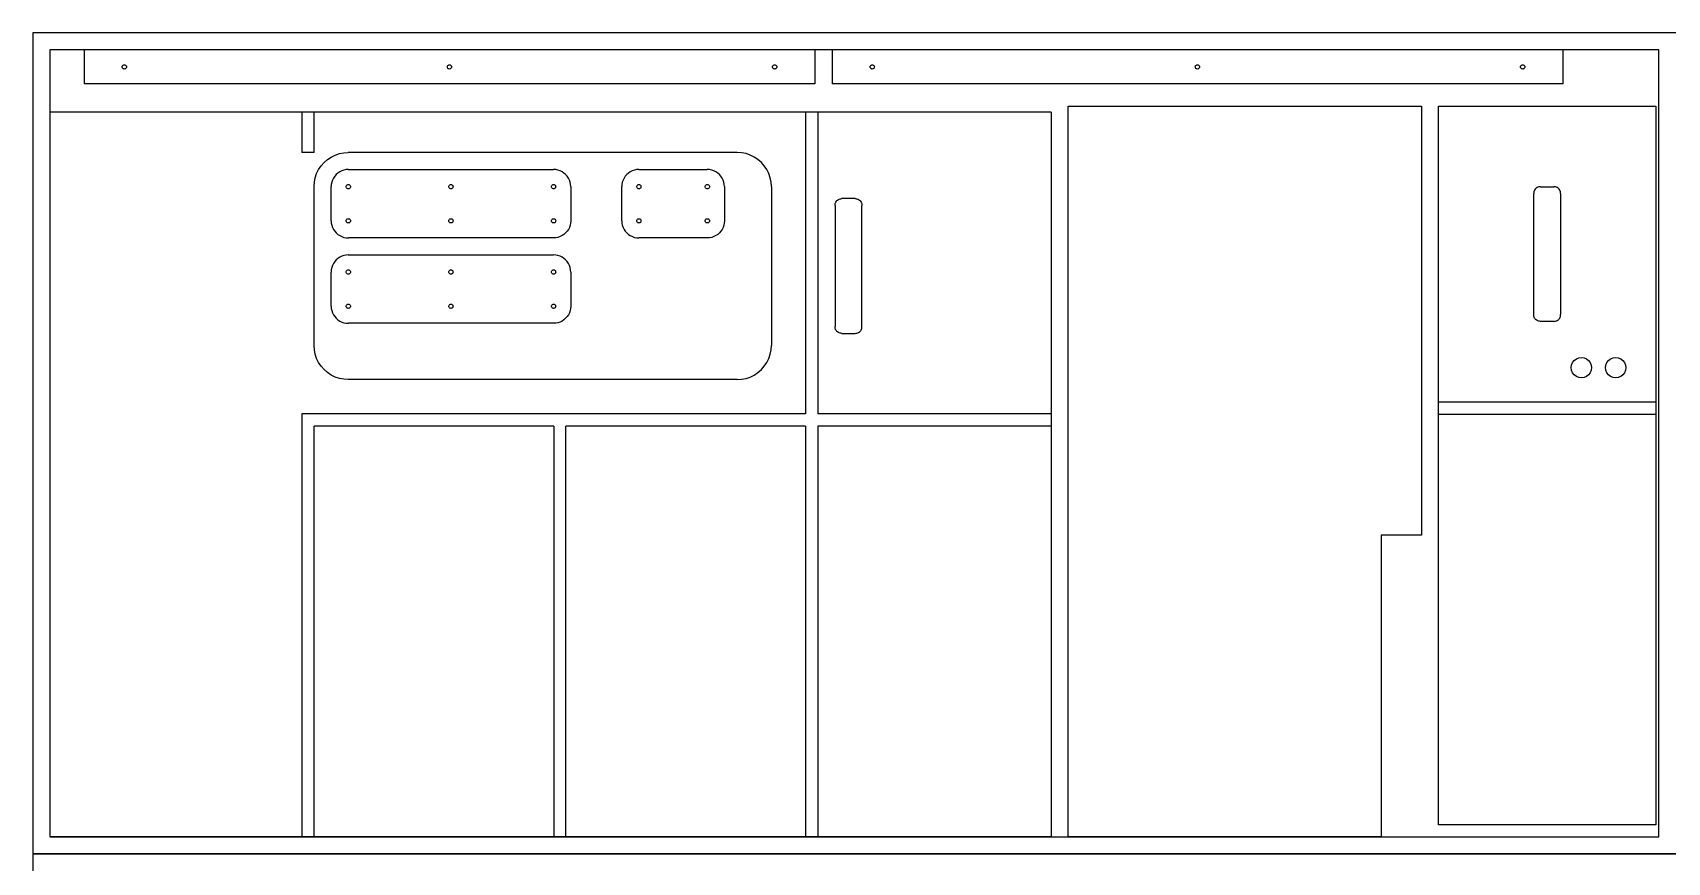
# Model space of a CAD drawing. Extents: x -136 to 152, y -38 to 58.
# Drawn here: x -136.2 to -40.7, y 9.4 to 57.9 of the extents above; entities that cross this region are included whole.
import ezdxf

# ---------------------------------------------------------------- set-up
doc = ezdxf.new("R2010")
doc.units = 0
doc.header["$MEASUREMENT"] = 0
doc.layers.get('0').update_dxf_attribs({"linetype": 'CONTINUOUS'})

msp = doc.modelspace()

# ---------------------------------------------------------------- linework, layer by layer
for p, q in [((-136.167, 57.894), (-136.167, 9.894)), ((-40.167, 57.894), (-136.167, 57.894)), ((-41.167, 56.894), (-135.167, 56.894)), ((-135.167, 56.894), (-135.167, 10.894)), ((-90.467, 56.894), (-133.167, 56.894)), ((-133.167, 56.894), (-133.167, 54.894)), ((-90.467, 56.894), (-90.467, 54.894)), ((-46.767, 56.894), (-89.467, 56.894)), ((-89.467, 56.894), (-89.467, 54.894)), ((-46.767, 56.894), (-46.767, 54.894)), ((-41.167, 10.894), (-41.167, 56.894)), ((-130.942, 55.894), (-130.938, 55.927)), ((-130.938, 55.862), (-130.942, 55.894)), ((-130.938, 55.927), (-130.925, 55.957)), ((-130.925, 55.832), (-130.938, 55.862)), ((-130.925, 55.957), (-130.905, 55.983)), ((-130.905, 55.806), (-130.925, 55.832)), ((-130.905, 55.983), (-130.879, 56.002)), ((-130.879, 55.786), (-130.905, 55.806)), ((-130.879, 56.002), (-130.849, 56.015)), ((-130.849, 55.773), (-130.879, 55.786)), ((-130.849, 56.015), (-130.817, 56.019)), ((-130.817, 55.769), (-130.849, 55.773)), ((-130.817, 56.019), (-130.785, 56.015)), ((-130.785, 55.773), (-130.817, 55.769)), ((-130.785, 56.015), (-130.754, 56.002)), ((-130.754, 55.786), (-130.785, 55.773)), ((-130.754, 56.002), (-130.729, 55.983)), ((-130.729, 55.806), (-130.754, 55.786)), ((-130.729, 55.983), (-130.709, 55.957)), ((-130.709, 55.832), (-130.729, 55.806)), ((-130.709, 55.957), (-130.696, 55.927)), ((-130.696, 55.862), (-130.709, 55.832)), ((-130.696, 55.927), (-130.692, 55.894)), ((-130.692, 55.894), (-130.696, 55.862)), ((-111.942, 55.894), (-111.938, 55.927)), ((-111.938, 55.862), (-111.942, 55.894)), ((-111.938, 55.927), (-111.925, 55.957)), ((-111.925, 55.832), (-111.938, 55.862)), ((-111.925, 55.957), (-111.905, 55.983)), ((-111.905, 55.806), (-111.925, 55.832)), ((-111.905, 55.983), (-111.879, 56.002)), ((-111.879, 55.786), (-111.905, 55.806)), ((-111.879, 56.002), (-111.849, 56.015)), ((-111.849, 55.773), (-111.879, 55.786)), ((-111.849, 56.015), (-111.817, 56.019)), ((-111.817, 55.769), (-111.849, 55.773)), ((-111.817, 56.019), (-111.785, 56.015)), ((-111.785, 55.773), (-111.817, 55.769)), ((-111.785, 56.015), (-111.754, 56.002)), ((-111.754, 55.786), (-111.785, 55.773)), ((-111.754, 56.002), (-111.729, 55.983)), ((-111.729, 55.806), (-111.754, 55.786)), ((-111.729, 55.983), (-111.709, 55.957)), ((-111.709, 55.832), (-111.729, 55.806)), ((-111.709, 55.957), (-111.696, 55.927)), ((-111.696, 55.862), (-111.709, 55.832)), ((-111.696, 55.927), (-111.692, 55.894)), ((-111.692, 55.894), (-111.696, 55.862)), ((-92.942, 55.894), (-92.938, 55.927)), ((-92.938, 55.862), (-92.942, 55.894)), ((-92.938, 55.927), (-92.925, 55.957)), ((-92.925, 55.832), (-92.938, 55.862)), ((-92.925, 55.957), (-92.905, 55.983)), ((-92.905, 55.806), (-92.925, 55.832)), ((-92.905, 55.983), (-92.879, 56.002)), ((-92.879, 55.786), (-92.905, 55.806)), ((-92.879, 56.002), (-92.849, 56.015)), ((-92.849, 55.773), (-92.879, 55.786)), ((-92.849, 56.015), (-92.817, 56.019)), ((-92.817, 55.769), (-92.849, 55.773)), ((-92.817, 56.019), (-92.785, 56.015)), ((-92.785, 55.773), (-92.817, 55.769)), ((-92.785, 56.015), (-92.754, 56.002)), ((-92.754, 55.786), (-92.785, 55.773)), ((-92.754, 56.002), (-92.729, 55.983)), ((-92.729, 55.806), (-92.754, 55.786)), ((-92.729, 55.983), (-92.709, 55.957)), ((-92.709, 55.832), (-92.729, 55.806)), ((-92.709, 55.957), (-92.696, 55.927)), ((-92.696, 55.862), (-92.709, 55.832)), ((-92.696, 55.927), (-92.692, 55.894)), ((-92.692, 55.894), (-92.696, 55.862)), ((-87.242, 55.894), (-87.238, 55.927)), ((-87.238, 55.862), (-87.242, 55.894)), ((-87.238, 55.927), (-87.225, 55.957)), ((-87.225, 55.832), (-87.238, 55.862)), ((-87.225, 55.957), (-87.205, 55.983)), ((-87.205, 55.806), (-87.225, 55.832)), ((-87.205, 55.983), (-87.179, 56.002)), ((-87.179, 55.786), (-87.205, 55.806)), ((-87.179, 56.002), (-87.149, 56.015)), ((-87.149, 55.773), (-87.179, 55.786)), ((-87.149, 56.015), (-87.117, 56.019)), ((-87.117, 55.769), (-87.149, 55.773)), ((-87.117, 56.019), (-87.085, 56.015)), ((-87.085, 55.773), (-87.117, 55.769)), ((-87.085, 56.015), (-87.054, 56.002)), ((-87.054, 55.786), (-87.085, 55.773)), ((-87.054, 56.002), (-87.029, 55.983)), ((-87.029, 55.806), (-87.054, 55.786)), ((-87.029, 55.983), (-87.009, 55.957)), ((-87.009, 55.832), (-87.029, 55.806)), ((-87.009, 55.957), (-86.996, 55.927)), ((-86.996, 55.862), (-87.009, 55.832)), ((-86.996, 55.927), (-86.992, 55.894)), ((-86.992, 55.894), (-86.996, 55.862)), ((-68.242, 55.894), (-68.238, 55.927)), ((-68.238, 55.862), (-68.242, 55.894)), ((-68.238, 55.927), (-68.225, 55.957)), ((-68.225, 55.832), (-68.238, 55.862)), ((-68.225, 55.957), (-68.205, 55.983)), ((-68.205, 55.806), (-68.225, 55.832)), ((-68.205, 55.983), (-68.179, 56.002)), ((-68.179, 55.786), (-68.205, 55.806)), ((-68.179, 56.002), (-68.149, 56.015)), ((-68.149, 55.773), (-68.179, 55.786)), ((-68.149, 56.015), (-68.117, 56.019)), ((-68.117, 55.769), (-68.149, 55.773)), ((-68.117, 56.019), (-68.085, 56.015)), ((-68.085, 55.773), (-68.117, 55.769)), ((-68.085, 56.015), (-68.054, 56.002)), ((-68.054, 55.786), (-68.085, 55.773)), ((-68.054, 56.002), (-68.029, 55.983)), ((-68.029, 55.806), (-68.054, 55.786)), ((-68.029, 55.983), (-68.009, 55.957)), ((-68.009, 55.832), (-68.029, 55.806)), ((-68.009, 55.957), (-67.996, 55.927)), ((-67.996, 55.862), (-68.009, 55.832)), ((-67.996, 55.927), (-67.992, 55.894)), ((-67.992, 55.894), (-67.996, 55.862)), ((-49.242, 55.894), (-49.238, 55.927)), ((-49.238, 55.862), (-49.242, 55.894)), ((-49.238, 55.927), (-49.225, 55.957)), ((-49.225, 55.832), (-49.238, 55.862)), ((-49.225, 55.957), (-49.205, 55.983)), ((-49.205, 55.806), (-49.225, 55.832)), ((-49.205, 55.983), (-49.179, 56.002)), ((-49.179, 55.786), (-49.205, 55.806)), ((-49.179, 56.002), (-49.149, 56.015)), ((-49.149, 55.773), (-49.179, 55.786)), ((-49.149, 56.015), (-49.117, 56.019)), ((-49.117, 55.769), (-49.149, 55.773)), ((-49.117, 56.019), (-49.085, 56.015)), ((-49.085, 55.773), (-49.117, 55.769)), ((-49.085, 56.015), (-49.054, 56.002)), ((-49.054, 55.786), (-49.085, 55.773)), ((-49.054, 56.002), (-49.029, 55.983)), ((-49.029, 55.806), (-49.054, 55.786)), ((-49.029, 55.983), (-49.009, 55.957)), ((-49.009, 55.832), (-49.029, 55.806)), ((-49.009, 55.957), (-48.996, 55.927)), ((-48.996, 55.862), (-49.009, 55.832)), ((-48.996, 55.927), (-48.992, 55.894)), ((-48.992, 55.894), (-48.996, 55.862)), ((-90.467, 54.894), (-133.167, 54.894)), ((-46.767, 54.894), (-89.467, 54.894)), ((-75.667, 53.594), (-55.036, 53.594)), ((-75.667, 10.894), (-75.667, 53.594)), ((-55.036, 53.594), (-55.036, 28.525)), ((-54.036, 53.594), (-41.336, 53.594)), ((-54.036, 36.313), (-54.036, 53.594)), ((-41.336, 53.594), (-41.336, 36.313)), ((-135.167, 53.244), (-135.167, 10.894)), ((-120.448, 53.244), (-135.167, 53.244)), ((-120.448, 53.244), (-120.448, 50.894)), ((-119.729, 53.244), (-120.448, 53.244)), ((-91.011, 53.244), (-119.729, 53.244)), ((-119.729, 50.894), (-119.729, 53.244)), ((-91.011, 53.244), (-91.011, 35.613)), ((-90.292, 53.244), (-91.011, 53.244)), ((-90.292, 53.244), (-90.292, 35.613)), ((-76.667, 53.244), (-90.292, 53.244)), ((-76.667, 53.244), (-76.667, 35.613)), ((-119.729, 50.894), (-120.448, 50.894)), ((-118.947, 50.481), (-118.729, 50.626)), ((-118.729, 50.626), (-118.495, 50.742)), ((-118.495, 50.742), (-118.247, 50.826)), ((-118.247, 50.826), (-117.991, 50.877)), ((-117.991, 50.877), (-117.729, 50.894)), ((-95.011, 50.894), (-117.729, 50.894)), ((-94.75, 50.877), (-95.011, 50.894)), ((-94.493, 50.826), (-94.75, 50.877)), ((-94.245, 50.742), (-94.493, 50.826)), ((-94.011, 50.626), (-94.245, 50.742)), ((-93.793, 50.481), (-94.011, 50.626)), ((-119.577, 49.66), (-119.462, 49.894)), ((-119.462, 49.894), (-119.316, 50.112)), ((-119.316, 50.112), (-119.144, 50.308)), ((-119.144, 50.308), (-118.947, 50.481)), ((-118.338, 49.688), (-118.437, 49.601)), ((-118.229, 49.76), (-118.338, 49.688)), ((-118.112, 49.818), (-118.229, 49.76)), ((-117.988, 49.86), (-118.112, 49.818)), ((-117.86, 49.886), (-117.988, 49.86)), ((-117.729, 49.894), (-117.86, 49.886)), ((-117.729, 49.894), (-105.736, 49.894)), ((-105.605, 49.886), (-105.736, 49.894)), ((-105.477, 49.86), (-105.605, 49.886)), ((-105.353, 49.818), (-105.477, 49.86)), ((-105.236, 49.76), (-105.353, 49.818)), ((-105.127, 49.688), (-105.236, 49.76)), ((-105.029, 49.601), (-105.127, 49.688)), ((-101.362, 49.688), (-101.46, 49.601)), ((-101.253, 49.76), (-101.362, 49.688)), ((-101.136, 49.818), (-101.253, 49.76)), ((-101.012, 49.86), (-101.136, 49.818)), ((-100.884, 49.886), (-101.012, 49.86)), ((-100.753, 49.894), (-100.884, 49.886)), ((-100.753, 49.894), (-96.753, 49.894)), ((-96.622, 49.886), (-96.753, 49.894)), ((-96.494, 49.86), (-96.622, 49.886)), ((-96.37, 49.818), (-96.494, 49.86)), ((-96.253, 49.76), (-96.37, 49.818)), ((-96.144, 49.688), (-96.253, 49.76)), ((-96.046, 49.601), (-96.144, 49.688)), ((-93.597, 50.308), (-93.793, 50.481)), ((-93.424, 50.112), (-93.597, 50.308)), ((-93.279, 49.894), (-93.424, 50.112)), ((-93.163, 49.66), (-93.279, 49.894)), ((-119.729, 48.894), (-119.712, 49.155)), ((-119.729, 39.613), (-119.729, 48.894)), ((-119.712, 49.155), (-119.661, 49.412)), ((-119.661, 49.412), (-119.577, 49.66)), ((-118.721, 49.025), (-118.729, 48.894)), ((-118.729, 46.898), (-118.729, 48.894)), ((-118.695, 49.153), (-118.721, 49.025)), ((-118.653, 49.277), (-118.695, 49.153)), ((-118.595, 49.394), (-118.653, 49.277)), ((-118.523, 49.503), (-118.595, 49.394)), ((-118.437, 49.601), (-118.523, 49.503)), ((-117.854, 48.894), (-117.85, 48.927)), ((-117.85, 48.862), (-117.854, 48.894)), ((-117.85, 48.927), (-117.838, 48.957)), ((-117.838, 48.832), (-117.85, 48.862)), ((-117.838, 48.957), (-117.818, 48.983)), ((-117.818, 48.806), (-117.838, 48.832)), ((-117.818, 48.983), (-117.792, 49.002)), ((-117.792, 48.786), (-117.818, 48.806)), ((-117.792, 49.002), (-117.762, 49.015)), ((-117.762, 48.773), (-117.792, 48.786)), ((-117.762, 49.015), (-117.729, 49.019)), ((-117.729, 48.769), (-117.762, 48.773)), ((-117.729, 49.019), (-117.697, 49.015)), ((-117.697, 48.773), (-117.729, 48.769)), ((-117.697, 49.015), (-117.667, 49.002)), ((-117.667, 48.786), (-117.697, 48.773)), ((-117.667, 49.002), (-117.641, 48.983)), ((-117.641, 48.806), (-117.667, 48.786)), ((-117.641, 48.983), (-117.621, 48.957)), ((-117.621, 48.832), (-117.641, 48.806)), ((-117.621, 48.957), (-117.609, 48.927)), ((-117.609, 48.862), (-117.621, 48.832)), ((-117.609, 48.927), (-117.604, 48.894)), ((-117.604, 48.894), (-117.609, 48.862)), ((-111.858, 48.894), (-111.853, 48.927)), ((-111.853, 48.862), (-111.858, 48.894)), ((-111.853, 48.927), (-111.841, 48.957)), ((-111.841, 48.832), (-111.853, 48.862)), ((-111.841, 48.957), (-111.821, 48.983)), ((-111.821, 48.806), (-111.841, 48.832)), ((-111.821, 48.983), (-111.795, 49.002)), ((-111.795, 48.786), (-111.821, 48.806)), ((-111.795, 49.002), (-111.765, 49.015)), ((-111.765, 48.773), (-111.795, 48.786)), ((-111.765, 49.015), (-111.733, 49.019)), ((-111.733, 48.769), (-111.765, 48.773)), ((-111.733, 49.019), (-111.7, 49.015)), ((-111.7, 48.773), (-111.733, 48.769)), ((-111.7, 49.015), (-111.67, 49.002)), ((-111.67, 48.786), (-111.7, 48.773)), ((-111.67, 49.002), (-111.644, 48.983)), ((-111.644, 48.806), (-111.67, 48.786)), ((-111.644, 48.983), (-111.624, 48.957)), ((-111.624, 48.832), (-111.644, 48.806)), ((-111.624, 48.957), (-111.612, 48.927)), ((-111.612, 48.862), (-111.624, 48.832)), ((-111.612, 48.927), (-111.608, 48.894)), ((-111.608, 48.894), (-111.612, 48.862)), ((-105.861, 48.894), (-105.857, 48.927)), ((-105.857, 48.862), (-105.861, 48.894)), ((-105.857, 48.927), (-105.844, 48.957)), ((-105.844, 48.832), (-105.857, 48.862)), ((-105.844, 48.957), (-105.824, 48.983)), ((-105.824, 48.806), (-105.844, 48.832)), ((-105.824, 48.983), (-105.798, 49.002)), ((-105.798, 48.786), (-105.824, 48.806)), ((-105.798, 49.002), (-105.768, 49.015)), ((-105.768, 48.773), (-105.798, 48.786)), ((-105.768, 49.015), (-105.736, 49.019)), ((-105.736, 48.769), (-105.768, 48.773)), ((-105.736, 49.019), (-105.704, 49.015)), ((-105.704, 48.773), (-105.736, 48.769)), ((-105.704, 49.015), (-105.673, 49.002)), ((-105.673, 48.786), (-105.704, 48.773)), ((-105.673, 49.002), (-105.647, 48.983)), ((-105.647, 48.806), (-105.673, 48.786)), ((-105.647, 48.983), (-105.628, 48.957)), ((-105.628, 48.832), (-105.647, 48.806)), ((-105.628, 48.957), (-105.615, 48.927)), ((-105.615, 48.862), (-105.628, 48.832)), ((-105.615, 48.927), (-105.611, 48.894)), ((-105.611, 48.894), (-105.615, 48.862)), ((-104.943, 49.503), (-105.029, 49.601)), ((-104.87, 49.394), (-104.943, 49.503)), ((-104.812, 49.277), (-104.87, 49.394)), ((-104.77, 49.153), (-104.812, 49.277)), ((-104.744, 49.025), (-104.77, 49.153)), ((-104.736, 48.894), (-104.744, 49.025)), ((-104.736, 48.894), (-104.736, 46.894)), ((-101.744, 49.025), (-101.753, 48.894)), ((-101.753, 46.898), (-101.753, 48.894)), ((-101.719, 49.153), (-101.744, 49.025)), ((-101.677, 49.277), (-101.719, 49.153)), ((-101.619, 49.394), (-101.677, 49.277)), ((-101.546, 49.503), (-101.619, 49.394)), ((-101.46, 49.601), (-101.546, 49.503)), ((-100.878, 48.894), (-100.874, 48.927)), ((-100.874, 48.862), (-100.878, 48.894)), ((-100.874, 48.927), (-100.861, 48.957)), ((-100.861, 48.832), (-100.874, 48.862)), ((-100.861, 48.957), (-100.841, 48.983)), ((-100.841, 48.806), (-100.861, 48.832)), ((-100.841, 48.983), (-100.815, 49.002)), ((-100.815, 48.786), (-100.841, 48.806)), ((-100.815, 49.002), (-100.785, 49.015)), ((-100.785, 48.773), (-100.815, 48.786)), ((-100.785, 49.015), (-100.753, 49.019)), ((-100.753, 48.769), (-100.785, 48.773)), ((-100.753, 49.019), (-100.721, 49.015)), ((-100.721, 48.773), (-100.753, 48.769)), ((-100.721, 49.015), (-100.69, 49.002)), ((-100.69, 48.786), (-100.721, 48.773)), ((-100.69, 49.002), (-100.665, 48.983)), ((-100.665, 48.806), (-100.69, 48.786)), ((-100.665, 48.983), (-100.645, 48.957)), ((-100.645, 48.832), (-100.665, 48.806)), ((-100.645, 48.957), (-100.632, 48.927)), ((-100.632, 48.862), (-100.645, 48.832)), ((-100.632, 48.927), (-100.628, 48.894)), ((-100.628, 48.894), (-100.632, 48.862)), ((-96.878, 48.894), (-96.874, 48.927)), ((-96.874, 48.862), (-96.878, 48.894)), ((-96.874, 48.927), (-96.861, 48.957)), ((-96.861, 48.832), (-96.874, 48.862)), ((-96.861, 48.957), (-96.841, 48.983)), ((-96.841, 48.806), (-96.861, 48.832)), ((-96.841, 48.983), (-96.815, 49.002)), ((-96.815, 48.786), (-96.841, 48.806)), ((-96.815, 49.002), (-96.785, 49.015)), ((-96.785, 48.773), (-96.815, 48.786)), ((-96.785, 49.015), (-96.753, 49.019)), ((-96.753, 48.769), (-96.785, 48.773)), ((-96.753, 49.019), (-96.721, 49.015)), ((-96.721, 48.773), (-96.753, 48.769)), ((-96.721, 49.015), (-96.69, 49.002)), ((-96.69, 48.786), (-96.721, 48.773)), ((-96.69, 49.002), (-96.665, 48.983)), ((-96.665, 48.806), (-96.69, 48.786)), ((-96.665, 48.983), (-96.645, 48.957)), ((-96.645, 48.832), (-96.665, 48.806)), ((-96.645, 48.957), (-96.632, 48.927)), ((-96.632, 48.862), (-96.645, 48.832)), ((-96.632, 48.927), (-96.628, 48.894)), ((-96.628, 48.894), (-96.632, 48.862)), ((-95.96, 49.503), (-96.046, 49.601)), ((-95.887, 49.394), (-95.96, 49.503)), ((-95.829, 49.277), (-95.887, 49.394)), ((-95.787, 49.153), (-95.829, 49.277)), ((-95.762, 49.025), (-95.787, 49.153)), ((-95.753, 48.894), (-95.762, 49.025)), ((-95.753, 48.894), (-95.753, 46.894)), ((-93.079, 49.412), (-93.163, 49.66)), ((-93.028, 49.155), (-93.079, 49.412)), ((-93.011, 48.894), (-93.028, 49.155)), ((-93.011, 48.894), (-93.011, 39.613)), ((-48.392, 48.737), (-48.42, 48.694)), ((-48.358, 48.775), (-48.392, 48.737)), ((-48.319, 48.809), (-48.358, 48.775)), ((-48.276, 48.838), (-48.319, 48.809)), ((-48.23, 48.861), (-48.276, 48.838)), ((-48.181, 48.877), (-48.23, 48.861)), ((-48.131, 48.887), (-48.181, 48.877)), ((-48.079, 48.891), (-48.131, 48.887)), ((-48.079, 48.891), (-47.292, 48.891)), ((-47.241, 48.887), (-47.292, 48.891)), ((-47.19, 48.877), (-47.241, 48.887)), ((-47.141, 48.861), (-47.19, 48.877)), ((-47.095, 48.838), (-47.141, 48.861)), ((-47.052, 48.809), (-47.095, 48.838)), ((-47.014, 48.775), (-47.052, 48.809)), ((-46.98, 48.737), (-47.014, 48.775)), ((-46.951, 48.694), (-46.98, 48.737)), ((-89.292, 47.797), (-89.289, 47.848)), ((-89.292, 47.797), (-89.292, 40.71)), ((-89.289, 47.848), (-89.279, 47.899)), ((-89.279, 47.899), (-89.262, 47.948)), ((-89.262, 47.948), (-89.239, 47.994)), ((-89.239, 47.994), (-89.211, 48.037)), ((-89.211, 48.037), (-89.177, 48.075)), ((-89.177, 48.075), (-89.138, 48.109)), ((-89.138, 48.109), (-89.095, 48.138)), ((-89.095, 48.138), (-89.049, 48.161)), ((-89.049, 48.161), (-89, 48.177)), ((-89, 48.177), (-88.95, 48.187)), ((-88.95, 48.187), (-88.898, 48.191)), ((-88.111, 48.191), (-88.898, 48.191)), ((-88.111, 48.191), (-88.059, 48.187)), ((-88.059, 48.187), (-88.009, 48.177)), ((-88.009, 48.177), (-87.96, 48.161)), ((-87.96, 48.161), (-87.914, 48.138)), ((-87.914, 48.138), (-87.871, 48.109)), ((-87.871, 48.109), (-87.832, 48.075)), ((-87.832, 48.075), (-87.799, 48.037)), ((-87.799, 48.037), (-87.77, 47.994)), ((-87.77, 47.994), (-87.747, 47.948)), ((-87.747, 47.948), (-87.731, 47.899)), ((-87.731, 47.899), (-87.721, 47.848)), ((-87.721, 47.848), (-87.717, 47.797)), ((-87.717, 40.71), (-87.717, 47.797)), ((-48.47, 48.548), (-48.473, 48.497)), ((-48.473, 41.41), (-48.473, 48.497)), ((-48.46, 48.599), (-48.47, 48.548)), ((-48.443, 48.648), (-48.46, 48.599)), ((-48.42, 48.694), (-48.443, 48.648)), ((-46.928, 48.648), (-46.951, 48.694)), ((-46.912, 48.599), (-46.928, 48.648)), ((-46.902, 48.548), (-46.912, 48.599)), ((-46.898, 48.497), (-46.902, 48.548)), ((-46.898, 48.497), (-46.898, 41.41)), ((-118.729, 46.898), (-118.721, 46.767)), ((-117.854, 46.894), (-117.85, 46.927)), ((-117.85, 46.862), (-117.854, 46.894)), ((-117.85, 46.927), (-117.838, 46.957)), ((-117.838, 46.832), (-117.85, 46.862)), ((-117.838, 46.957), (-117.818, 46.983)), ((-117.818, 46.806), (-117.838, 46.832)), ((-117.818, 46.983), (-117.792, 47.002)), ((-117.792, 46.786), (-117.818, 46.806)), ((-117.792, 47.002), (-117.762, 47.015)), ((-117.762, 47.015), (-117.729, 47.019)), ((-117.729, 47.019), (-117.697, 47.015)), ((-117.697, 47.015), (-117.667, 47.002)), ((-117.667, 47.002), (-117.641, 46.983)), ((-117.641, 46.806), (-117.667, 46.786)), ((-117.641, 46.983), (-117.621, 46.957)), ((-117.621, 46.832), (-117.641, 46.806)), ((-117.621, 46.957), (-117.609, 46.927)), ((-117.609, 46.862), (-117.621, 46.832)), ((-117.609, 46.927), (-117.604, 46.894)), ((-117.604, 46.894), (-117.609, 46.862)), ((-111.858, 46.894), (-111.853, 46.927)), ((-111.853, 46.862), (-111.858, 46.894)), ((-111.853, 46.927), (-111.841, 46.957)), ((-111.841, 46.832), (-111.853, 46.862)), ((-111.841, 46.957), (-111.821, 46.983)), ((-111.821, 46.806), (-111.841, 46.832)), ((-111.821, 46.983), (-111.795, 47.002)), ((-111.795, 46.786), (-111.821, 46.806)), ((-111.795, 47.002), (-111.765, 47.015)), ((-111.765, 47.015), (-111.733, 47.019)), ((-111.733, 47.019), (-111.7, 47.015)), ((-111.7, 47.015), (-111.67, 47.002)), ((-111.67, 47.002), (-111.644, 46.983)), ((-111.644, 46.806), (-111.67, 46.786)), ((-111.644, 46.983), (-111.624, 46.957)), ((-111.624, 46.832), (-111.644, 46.806)), ((-111.624, 46.957), (-111.612, 46.927)), ((-111.612, 46.862), (-111.624, 46.832)), ((-111.612, 46.927), (-111.608, 46.894)), ((-111.608, 46.894), (-111.612, 46.862)), ((-105.861, 46.894), (-105.857, 46.927)), ((-105.857, 46.862), (-105.861, 46.894)), ((-105.857, 46.927), (-105.844, 46.957)), ((-105.844, 46.832), (-105.857, 46.862)), ((-105.844, 46.957), (-105.824, 46.983)), ((-105.824, 46.806), (-105.844, 46.832)), ((-105.824, 46.983), (-105.798, 47.002)), ((-105.798, 46.786), (-105.824, 46.806)), ((-105.798, 47.002), (-105.768, 47.015)), ((-105.768, 47.015), (-105.736, 47.019)), ((-105.736, 47.019), (-105.704, 47.015)), ((-105.704, 47.015), (-105.673, 47.002)), ((-105.673, 47.002), (-105.647, 46.983)), ((-105.647, 46.806), (-105.673, 46.786)), ((-105.647, 46.983), (-105.628, 46.957)), ((-105.628, 46.832), (-105.647, 46.806)), ((-105.628, 46.957), (-105.615, 46.927)), ((-105.615, 46.862), (-105.628, 46.832)), ((-105.615, 46.927), (-105.611, 46.894)), ((-105.611, 46.894), (-105.615, 46.862)), ((-104.736, 46.894), (-104.744, 46.764)), ((-101.753, 46.898), (-101.744, 46.767)), ((-100.878, 46.894), (-100.874, 46.927)), ((-100.874, 46.862), (-100.878, 46.894)), ((-100.874, 46.927), (-100.861, 46.957)), ((-100.861, 46.832), (-100.874, 46.862)), ((-100.861, 46.957), (-100.841, 46.983)), ((-100.841, 46.806), (-100.861, 46.832)), ((-100.841, 46.983), (-100.815, 47.002)), ((-100.815, 46.786), (-100.841, 46.806)), ((-100.815, 47.002), (-100.785, 47.015)), ((-100.785, 47.015), (-100.753, 47.019)), ((-100.753, 47.019), (-100.721, 47.015)), ((-100.721, 47.015), (-100.69, 47.002)), ((-100.69, 47.002), (-100.665, 46.983)), ((-100.665, 46.806), (-100.69, 46.786)), ((-100.665, 46.983), (-100.645, 46.957)), ((-100.645, 46.832), (-100.665, 46.806)), ((-100.645, 46.957), (-100.632, 46.927)), ((-100.632, 46.862), (-100.645, 46.832)), ((-100.632, 46.927), (-100.628, 46.894)), ((-100.628, 46.894), (-100.632, 46.862)), ((-96.878, 46.894), (-96.874, 46.927)), ((-96.874, 46.862), (-96.878, 46.894)), ((-96.874, 46.927), (-96.861, 46.957)), ((-96.861, 46.832), (-96.874, 46.862)), ((-96.861, 46.957), (-96.841, 46.983)), ((-96.841, 46.806), (-96.861, 46.832)), ((-96.841, 46.983), (-96.815, 47.002)), ((-96.815, 46.786), (-96.841, 46.806)), ((-96.815, 47.002), (-96.785, 47.015)), ((-96.785, 47.015), (-96.753, 47.019)), ((-96.753, 47.019), (-96.721, 47.015)), ((-96.721, 47.015), (-96.69, 47.002)), ((-96.69, 47.002), (-96.665, 46.983)), ((-96.665, 46.806), (-96.69, 46.786)), ((-96.665, 46.983), (-96.645, 46.957)), ((-96.645, 46.832), (-96.665, 46.806)), ((-96.645, 46.957), (-96.632, 46.927)), ((-96.632, 46.862), (-96.645, 46.832)), ((-96.632, 46.927), (-96.628, 46.894)), ((-96.628, 46.894), (-96.632, 46.862)), ((-95.753, 46.894), (-95.762, 46.764)), ((-118.721, 46.767), (-118.695, 46.639)), ((-118.695, 46.639), (-118.653, 46.514)), ((-118.653, 46.514), (-118.595, 46.396)), ((-118.595, 46.396), (-118.522, 46.287)), ((-118.522, 46.287), (-118.435, 46.188)), ((-118.435, 46.188), (-118.337, 46.102)), ((-118.337, 46.102), (-118.227, 46.029)), ((-118.227, 46.029), (-118.11, 45.971)), ((-118.11, 45.971), (-117.985, 45.928)), ((-117.985, 45.928), (-117.856, 45.903)), ((-117.856, 45.903), (-117.725, 45.894)), ((-117.762, 46.773), (-117.792, 46.786)), ((-117.729, 46.769), (-117.762, 46.773)), ((-117.697, 46.773), (-117.729, 46.769)), ((-105.736, 45.894), (-117.725, 45.894)), ((-117.667, 46.786), (-117.697, 46.773)), ((-111.765, 46.773), (-111.795, 46.786)), ((-111.733, 46.769), (-111.765, 46.773)), ((-111.7, 46.773), (-111.733, 46.769)), ((-111.67, 46.786), (-111.7, 46.773)), ((-105.768, 46.773), (-105.798, 46.786)), ((-105.736, 46.769), (-105.768, 46.773)), ((-105.704, 46.773), (-105.736, 46.769)), ((-105.605, 45.903), (-105.736, 45.894)), ((-105.673, 46.786), (-105.704, 46.773)), ((-105.477, 45.928), (-105.605, 45.903)), ((-105.353, 45.97), (-105.477, 45.928)), ((-105.236, 46.028), (-105.353, 45.97)), ((-105.127, 46.101), (-105.236, 46.028)), ((-105.029, 46.187), (-105.127, 46.101)), ((-104.943, 46.285), (-105.029, 46.187)), ((-104.87, 46.394), (-104.943, 46.285)), ((-104.812, 46.512), (-104.87, 46.394)), ((-104.77, 46.635), (-104.812, 46.512)), ((-104.744, 46.764), (-104.77, 46.635)), ((-101.744, 46.767), (-101.719, 46.639)), ((-101.719, 46.639), (-101.677, 46.514)), ((-101.677, 46.514), (-101.618, 46.396)), ((-101.618, 46.396), (-101.545, 46.287)), ((-101.545, 46.287), (-101.459, 46.188)), ((-101.459, 46.188), (-101.36, 46.102)), ((-101.36, 46.102), (-101.251, 46.029)), ((-101.251, 46.029), (-101.133, 45.971)), ((-101.133, 45.971), (-101.009, 45.928)), ((-101.009, 45.928), (-100.88, 45.903)), ((-100.88, 45.903), (-100.749, 45.894)), ((-100.785, 46.773), (-100.815, 46.786)), ((-100.753, 46.769), (-100.785, 46.773)), ((-100.721, 46.773), (-100.753, 46.769)), ((-96.753, 45.894), (-100.749, 45.894)), ((-100.69, 46.786), (-100.721, 46.773)), ((-96.785, 46.773), (-96.815, 46.786)), ((-96.753, 46.769), (-96.785, 46.773)), ((-96.721, 46.773), (-96.753, 46.769)), ((-96.622, 45.903), (-96.753, 45.894)), ((-96.69, 46.786), (-96.721, 46.773)), ((-96.494, 45.928), (-96.622, 45.903)), ((-96.37, 45.97), (-96.494, 45.928)), ((-96.253, 46.028), (-96.37, 45.97)), ((-96.144, 46.101), (-96.253, 46.028)), ((-96.046, 46.187), (-96.144, 46.101)), ((-95.96, 46.285), (-96.046, 46.187)), ((-95.887, 46.394), (-95.96, 46.285)), ((-95.829, 46.512), (-95.887, 46.394)), ((-95.787, 46.635), (-95.829, 46.512)), ((-95.762, 46.764), (-95.787, 46.635)), ((-117.86, 44.894), (-117.988, 44.869)), ((-117.729, 44.903), (-117.86, 44.894)), ((-117.729, 44.903), (-105.736, 44.903)), ((-105.605, 44.894), (-105.736, 44.903)), ((-105.477, 44.869), (-105.605, 44.894)), ((-118.721, 44.033), (-118.729, 43.903)), ((-118.695, 44.162), (-118.721, 44.033)), ((-118.653, 44.285), (-118.695, 44.162)), ((-118.595, 44.403), (-118.653, 44.285)), ((-118.523, 44.512), (-118.595, 44.403)), ((-118.437, 44.61), (-118.523, 44.512)), ((-118.338, 44.696), (-118.437, 44.61)), ((-118.229, 44.769), (-118.338, 44.696)), ((-118.112, 44.827), (-118.229, 44.769)), ((-117.988, 44.869), (-118.112, 44.827)), ((-117.854, 43.903), (-117.85, 43.935)), ((-117.85, 43.935), (-117.838, 43.965)), ((-117.838, 43.965), (-117.818, 43.991)), ((-117.818, 43.991), (-117.792, 44.011)), ((-117.792, 44.011), (-117.762, 44.023)), ((-117.762, 44.023), (-117.729, 44.028)), ((-117.729, 44.028), (-117.697, 44.023)), ((-117.697, 44.023), (-117.667, 44.011)), ((-117.667, 44.011), (-117.641, 43.991)), ((-117.641, 43.991), (-117.621, 43.965)), ((-117.621, 43.965), (-117.609, 43.935)), ((-117.609, 43.935), (-117.604, 43.903)), ((-111.858, 43.903), (-111.853, 43.935)), ((-111.853, 43.935), (-111.841, 43.965)), ((-111.841, 43.965), (-111.821, 43.991)), ((-111.821, 43.991), (-111.795, 44.011)), ((-111.795, 44.011), (-111.765, 44.023)), ((-111.765, 44.023), (-111.733, 44.028)), ((-111.733, 44.028), (-111.7, 44.023)), ((-111.7, 44.023), (-111.67, 44.011)), ((-111.67, 44.011), (-111.644, 43.991)), ((-111.644, 43.991), (-111.624, 43.965)), ((-111.624, 43.965), (-111.612, 43.935)), ((-111.612, 43.935), (-111.608, 43.903)), ((-105.861, 43.903), (-105.857, 43.935)), ((-105.857, 43.935), (-105.844, 43.965)), ((-105.844, 43.965), (-105.824, 43.991)), ((-105.824, 43.991), (-105.798, 44.011)), ((-105.798, 44.011), (-105.768, 44.023)), ((-105.768, 44.023), (-105.736, 44.028)), ((-105.736, 44.028), (-105.704, 44.023)), ((-105.704, 44.023), (-105.673, 44.011)), ((-105.673, 44.011), (-105.647, 43.991)), ((-105.647, 43.991), (-105.628, 43.965)), ((-105.628, 43.965), (-105.615, 43.935)), ((-105.615, 43.935), (-105.611, 43.903)), ((-105.353, 44.827), (-105.477, 44.869)), ((-105.236, 44.769), (-105.353, 44.827)), ((-105.127, 44.696), (-105.236, 44.769)), ((-105.029, 44.61), (-105.127, 44.696)), ((-104.943, 44.512), (-105.029, 44.61)), ((-104.87, 44.403), (-104.943, 44.512)), ((-104.812, 44.285), (-104.87, 44.403)), ((-104.77, 44.162), (-104.812, 44.285)), ((-104.744, 44.033), (-104.77, 44.162)), ((-104.736, 43.903), (-104.744, 44.033)), ((-118.729, 41.907), (-118.729, 43.903)), ((-117.85, 43.87), (-117.854, 43.903)), ((-117.838, 43.84), (-117.85, 43.87)), ((-117.818, 43.814), (-117.838, 43.84)), ((-117.792, 43.795), (-117.818, 43.814)), ((-117.762, 43.782), (-117.792, 43.795)), ((-117.729, 43.778), (-117.762, 43.782)), ((-117.697, 43.782), (-117.729, 43.778)), ((-117.667, 43.795), (-117.697, 43.782)), ((-117.641, 43.814), (-117.667, 43.795)), ((-117.621, 43.84), (-117.641, 43.814)), ((-117.609, 43.87), (-117.621, 43.84)), ((-117.604, 43.903), (-117.609, 43.87)), ((-111.853, 43.87), (-111.858, 43.903)), ((-111.841, 43.84), (-111.853, 43.87)), ((-111.821, 43.814), (-111.841, 43.84)), ((-111.795, 43.795), (-111.821, 43.814)), ((-111.765, 43.782), (-111.795, 43.795)), ((-111.733, 43.778), (-111.765, 43.782)), ((-111.7, 43.782), (-111.733, 43.778)), ((-111.67, 43.795), (-111.7, 43.782)), ((-111.644, 43.814), (-111.67, 43.795)), ((-111.624, 43.84), (-111.644, 43.814)), ((-111.612, 43.87), (-111.624, 43.84)), ((-111.608, 43.903), (-111.612, 43.87)), ((-105.857, 43.87), (-105.861, 43.903)), ((-105.844, 43.84), (-105.857, 43.87)), ((-105.824, 43.814), (-105.844, 43.84)), ((-105.798, 43.795), (-105.824, 43.814)), ((-105.768, 43.782), (-105.798, 43.795)), ((-105.736, 43.778), (-105.768, 43.782)), ((-105.704, 43.782), (-105.736, 43.778)), ((-105.673, 43.795), (-105.704, 43.782)), ((-105.647, 43.814), (-105.673, 43.795)), ((-105.628, 43.84), (-105.647, 43.814)), ((-105.615, 43.87), (-105.628, 43.84)), ((-105.611, 43.903), (-105.615, 43.87)), ((-104.736, 43.903), (-104.736, 41.903)), ((-117.792, 42.011), (-117.762, 42.023)), ((-117.762, 42.023), (-117.729, 42.028)), ((-117.729, 42.028), (-117.697, 42.023)), ((-117.697, 42.023), (-117.667, 42.011)), ((-111.795, 42.011), (-111.765, 42.023)), ((-111.765, 42.023), (-111.733, 42.028)), ((-111.733, 42.028), (-111.7, 42.023)), ((-111.7, 42.023), (-111.67, 42.011)), ((-105.798, 42.011), (-105.768, 42.023)), ((-105.768, 42.023), (-105.736, 42.028)), ((-105.736, 42.028), (-105.704, 42.023)), ((-105.704, 42.023), (-105.673, 42.011)), ((-118.729, 41.907), (-118.721, 41.776)), ((-118.721, 41.776), (-118.695, 41.647)), ((-118.695, 41.647), (-118.653, 41.523)), ((-118.653, 41.523), (-118.595, 41.405)), ((-118.595, 41.405), (-118.522, 41.296)), ((-118.522, 41.296), (-118.435, 41.197)), ((-118.435, 41.197), (-118.337, 41.11)), ((-118.337, 41.11), (-118.227, 41.037)), ((-117.854, 41.903), (-117.85, 41.935)), ((-117.85, 41.87), (-117.854, 41.903)), ((-117.85, 41.935), (-117.838, 41.965)), ((-117.838, 41.84), (-117.85, 41.87)), ((-117.838, 41.965), (-117.818, 41.991)), ((-117.818, 41.814), (-117.838, 41.84)), ((-117.818, 41.991), (-117.792, 42.011)), ((-117.792, 41.795), (-117.818, 41.814)), ((-117.762, 41.782), (-117.792, 41.795)), ((-117.729, 41.778), (-117.762, 41.782)), ((-117.697, 41.782), (-117.729, 41.778)), ((-117.667, 41.795), (-117.697, 41.782)), ((-117.667, 42.011), (-117.641, 41.991)), ((-117.641, 41.814), (-117.667, 41.795)), ((-117.641, 41.991), (-117.621, 41.965)), ((-117.621, 41.84), (-117.641, 41.814)), ((-117.621, 41.965), (-117.609, 41.935)), ((-117.609, 41.87), (-117.621, 41.84)), ((-117.609, 41.935), (-117.604, 41.903)), ((-117.604, 41.903), (-117.609, 41.87)), ((-111.858, 41.903), (-111.853, 41.935)), ((-111.853, 41.87), (-111.858, 41.903)), ((-111.853, 41.935), (-111.841, 41.965)), ((-111.841, 41.84), (-111.853, 41.87)), ((-111.841, 41.965), (-111.821, 41.991)), ((-111.821, 41.814), (-111.841, 41.84)), ((-111.821, 41.991), (-111.795, 42.011)), ((-111.795, 41.795), (-111.821, 41.814)), ((-111.765, 41.782), (-111.795, 41.795)), ((-111.733, 41.778), (-111.765, 41.782)), ((-111.7, 41.782), (-111.733, 41.778)), ((-111.67, 41.795), (-111.7, 41.782)), ((-111.67, 42.011), (-111.644, 41.991)), ((-111.644, 41.814), (-111.67, 41.795)), ((-111.644, 41.991), (-111.624, 41.965)), ((-111.624, 41.84), (-111.644, 41.814)), ((-111.624, 41.965), (-111.612, 41.935)), ((-111.612, 41.87), (-111.624, 41.84)), ((-111.612, 41.935), (-111.608, 41.903)), ((-111.608, 41.903), (-111.612, 41.87)), ((-105.861, 41.903), (-105.857, 41.935)), ((-105.857, 41.87), (-105.861, 41.903)), ((-105.857, 41.935), (-105.844, 41.965)), ((-105.844, 41.84), (-105.857, 41.87)), ((-105.844, 41.965), (-105.824, 41.991)), ((-105.824, 41.814), (-105.844, 41.84)), ((-105.824, 41.991), (-105.798, 42.011)), ((-105.798, 41.795), (-105.824, 41.814)), ((-105.768, 41.782), (-105.798, 41.795)), ((-105.736, 41.778), (-105.768, 41.782)), ((-105.704, 41.782), (-105.736, 41.778)), ((-105.673, 41.795), (-105.704, 41.782)), ((-105.673, 42.011), (-105.647, 41.991)), ((-105.647, 41.814), (-105.673, 41.795)), ((-105.647, 41.991), (-105.628, 41.965)), ((-105.628, 41.84), (-105.647, 41.814)), ((-105.628, 41.965), (-105.615, 41.935)), ((-105.615, 41.87), (-105.628, 41.84)), ((-105.615, 41.935), (-105.611, 41.903)), ((-105.611, 41.903), (-105.615, 41.87)), ((-105.127, 41.109), (-105.236, 41.037)), ((-105.029, 41.196), (-105.127, 41.109)), ((-104.943, 41.294), (-105.029, 41.196)), ((-104.87, 41.403), (-104.943, 41.294)), ((-104.812, 41.52), (-104.87, 41.403)), ((-104.77, 41.644), (-104.812, 41.52)), ((-104.744, 41.772), (-104.77, 41.644)), ((-104.736, 41.903), (-104.744, 41.772)), ((-48.47, 41.359), (-48.473, 41.41)), ((-48.46, 41.308), (-48.47, 41.359)), ((-48.443, 41.26), (-48.46, 41.308)), ((-48.42, 41.213), (-48.443, 41.26)), ((-48.392, 41.171), (-48.42, 41.213)), ((-48.358, 41.132), (-48.392, 41.171)), ((-48.319, 41.098), (-48.358, 41.132)), ((-48.276, 41.069), (-48.319, 41.098)), ((-48.23, 41.047), (-48.276, 41.069)), ((-47.141, 41.047), (-47.095, 41.069)), ((-47.095, 41.069), (-47.052, 41.098)), ((-47.052, 41.098), (-47.014, 41.132)), ((-47.014, 41.132), (-46.98, 41.171)), ((-46.98, 41.171), (-46.951, 41.213)), ((-46.951, 41.213), (-46.928, 41.26)), ((-46.928, 41.26), (-46.912, 41.308)), ((-46.912, 41.308), (-46.902, 41.359)), ((-46.902, 41.359), (-46.898, 41.41)), ((-118.227, 41.037), (-118.11, 40.979)), ((-118.11, 40.979), (-117.985, 40.937)), ((-117.985, 40.937), (-117.856, 40.911)), ((-117.856, 40.911), (-117.725, 40.903)), ((-105.736, 40.903), (-117.725, 40.903)), ((-105.605, 40.911), (-105.736, 40.903)), ((-105.477, 40.937), (-105.605, 40.911)), ((-105.353, 40.979), (-105.477, 40.937)), ((-105.236, 41.037), (-105.353, 40.979)), ((-89.289, 40.659), (-89.292, 40.71)), ((-89.279, 40.608), (-89.289, 40.659)), ((-89.262, 40.56), (-89.279, 40.608)), ((-89.239, 40.513), (-89.262, 40.56)), ((-89.211, 40.471), (-89.239, 40.513)), ((-89.177, 40.432), (-89.211, 40.471)), ((-89.138, 40.398), (-89.177, 40.432)), ((-89.095, 40.369), (-89.138, 40.398)), ((-89.049, 40.347), (-89.095, 40.369)), ((-89, 40.33), (-89.049, 40.347)), ((-88.95, 40.32), (-89, 40.33)), ((-88.898, 40.317), (-88.95, 40.32)), ((-88.898, 40.317), (-88.111, 40.317)), ((-88.111, 40.317), (-88.059, 40.32)), ((-88.059, 40.32), (-88.009, 40.33)), ((-88.009, 40.33), (-87.96, 40.347)), ((-87.96, 40.347), (-87.914, 40.369)), ((-87.914, 40.369), (-87.871, 40.398)), ((-87.871, 40.398), (-87.832, 40.432)), ((-87.832, 40.432), (-87.799, 40.471)), ((-87.799, 40.471), (-87.77, 40.513)), ((-87.77, 40.513), (-87.747, 40.56)), ((-87.747, 40.56), (-87.731, 40.608)), ((-87.731, 40.608), (-87.721, 40.659)), ((-87.721, 40.659), (-87.717, 40.71)), ((-48.181, 41.03), (-48.23, 41.047)), ((-48.131, 41.02), (-48.181, 41.03)), ((-48.079, 41.017), (-48.131, 41.02)), ((-47.292, 41.017), (-48.079, 41.017)), ((-47.292, 41.017), (-47.241, 41.02)), ((-47.241, 41.02), (-47.19, 41.03)), ((-47.19, 41.03), (-47.141, 41.047)), ((-119.712, 39.352), (-119.729, 39.613)), ((-119.661, 39.095), (-119.712, 39.352)), ((-93.079, 39.095), (-93.028, 39.352)), ((-93.028, 39.352), (-93.011, 39.613)), ((-119.577, 38.848), (-119.661, 39.095)), ((-119.462, 38.613), (-119.577, 38.848)), ((-119.316, 38.395), (-119.462, 38.613)), ((-119.144, 38.199), (-119.316, 38.395)), ((-93.597, 38.199), (-93.424, 38.395)), ((-93.424, 38.395), (-93.279, 38.613)), ((-93.279, 38.613), (-93.163, 38.848)), ((-93.163, 38.848), (-93.079, 39.095)), ((-46.276, 38.313), (-46.256, 38.466)), ((-46.256, 38.16), (-46.276, 38.313)), ((-46.256, 38.466), (-46.197, 38.608)), ((-46.197, 38.608), (-46.103, 38.731)), ((-46.103, 38.731), (-45.981, 38.824)), ((-45.981, 38.824), (-45.839, 38.883)), ((-45.839, 38.883), (-45.686, 38.904)), ((-45.686, 38.904), (-45.533, 38.883)), ((-45.533, 38.883), (-45.39, 38.824)), ((-45.39, 38.824), (-45.268, 38.731)), ((-45.268, 38.731), (-45.174, 38.608)), ((-45.174, 38.608), (-45.115, 38.466)), ((-45.115, 38.466), (-45.095, 38.313)), ((-45.095, 38.313), (-45.115, 38.16)), ((-44.276, 38.313), (-44.256, 38.466)), ((-44.256, 38.16), (-44.276, 38.313)), ((-44.256, 38.466), (-44.197, 38.608)), ((-44.197, 38.608), (-44.103, 38.731)), ((-44.103, 38.731), (-43.981, 38.824)), ((-43.981, 38.824), (-43.839, 38.883)), ((-43.839, 38.883), (-43.686, 38.904)), ((-43.686, 38.904), (-43.533, 38.883)), ((-43.533, 38.883), (-43.39, 38.824)), ((-43.39, 38.824), (-43.268, 38.731)), ((-43.268, 38.731), (-43.174, 38.608)), ((-43.174, 38.608), (-43.115, 38.466)), ((-43.115, 38.466), (-43.095, 38.313)), ((-43.095, 38.313), (-43.115, 38.16)), ((-118.947, 38.026), (-119.144, 38.199)), ((-118.729, 37.881), (-118.947, 38.026)), ((-118.495, 37.765), (-118.729, 37.881)), ((-118.247, 37.681), (-118.495, 37.765)), ((-117.991, 37.63), (-118.247, 37.681)), ((-117.729, 37.613), (-117.991, 37.63)), ((-95.011, 37.613), (-117.729, 37.613)), ((-95.011, 37.613), (-94.75, 37.63)), ((-94.75, 37.63), (-94.493, 37.681)), ((-94.493, 37.681), (-94.245, 37.765)), ((-94.245, 37.765), (-94.011, 37.881)), ((-94.011, 37.881), (-93.793, 38.026)), ((-93.793, 38.026), (-93.597, 38.199)), ((-46.197, 38.018), (-46.256, 38.16)), ((-46.103, 37.895), (-46.197, 38.018)), ((-45.981, 37.802), (-46.103, 37.895)), ((-45.839, 37.743), (-45.981, 37.802)), ((-45.686, 37.722), (-45.839, 37.743)), ((-45.533, 37.743), (-45.686, 37.722)), ((-45.39, 37.802), (-45.533, 37.743)), ((-45.268, 37.895), (-45.39, 37.802)), ((-45.174, 38.018), (-45.268, 37.895)), ((-45.115, 38.16), (-45.174, 38.018)), ((-44.197, 38.018), (-44.256, 38.16)), ((-44.103, 37.895), (-44.197, 38.018)), ((-43.981, 37.802), (-44.103, 37.895)), ((-43.839, 37.743), (-43.981, 37.802)), ((-43.686, 37.722), (-43.839, 37.743)), ((-43.533, 37.743), (-43.686, 37.722)), ((-43.39, 37.802), (-43.533, 37.743)), ((-43.268, 37.895), (-43.39, 37.802)), ((-43.174, 38.018), (-43.268, 37.895)), ((-43.115, 38.16), (-43.174, 38.018)), ((-54.036, 36.313), (-41.336, 36.313)), ((-54.036, 35.594), (-54.036, 36.313)), ((-41.336, 36.313), (-41.336, 35.594)), ((-91.011, 35.613), (-120.448, 35.613)), ((-120.448, 35.613), (-120.448, 10.894)), ((-76.667, 35.613), (-90.292, 35.613)), ((-76.667, 35.613), (-76.667, 34.894)), ((-54.036, 11.594), (-54.036, 35.594)), ((-54.036, 35.594), (-41.336, 35.594)), ((-41.336, 35.594), (-41.336, 11.594)), ((-119.729, 10.894), (-119.729, 34.894)), ((-105.729, 34.894), (-119.729, 34.894)), ((-105.729, 34.894), (-105.729, 10.894)), ((-105.011, 10.894), (-105.011, 34.894)), ((-91.011, 34.894), (-105.011, 34.894)), ((-91.011, 34.894), (-91.011, 10.894)), ((-90.292, 34.894), (-90.292, 10.894)), ((-76.667, 34.894), (-90.292, 34.894)), ((-76.667, 34.894), (-76.667, 10.894)), ((-55.036, 28.525), (-57.386, 28.525)), ((-57.386, 28.525), (-57.386, 10.894)), ((-41.336, 11.594), (-54.036, 11.594)), ((-120.448, 10.894), (-135.167, 10.894)), ((-135.167, 10.894), (-41.167, 10.894)), ((-119.729, 10.894), (-120.448, 10.894)), ((-105.729, 10.894), (-119.729, 10.894)), ((-105.011, 10.894), (-105.729, 10.894)), ((-91.011, 10.894), (-105.011, 10.894)), ((-90.292, 10.894), (-91.011, 10.894)), ((-76.667, 10.894), (-90.292, 10.894)), ((-57.386, 10.894), (-75.667, 10.894)), ((-136.167, 9.894), (-136.167, -38.106)), ((-40.167, 9.894), (-136.167, 9.894)), ((-136.167, 9.894), (-40.167, 9.894))]:
    msp.add_line(p, q)

doc.saveas('drawing.dxf')
